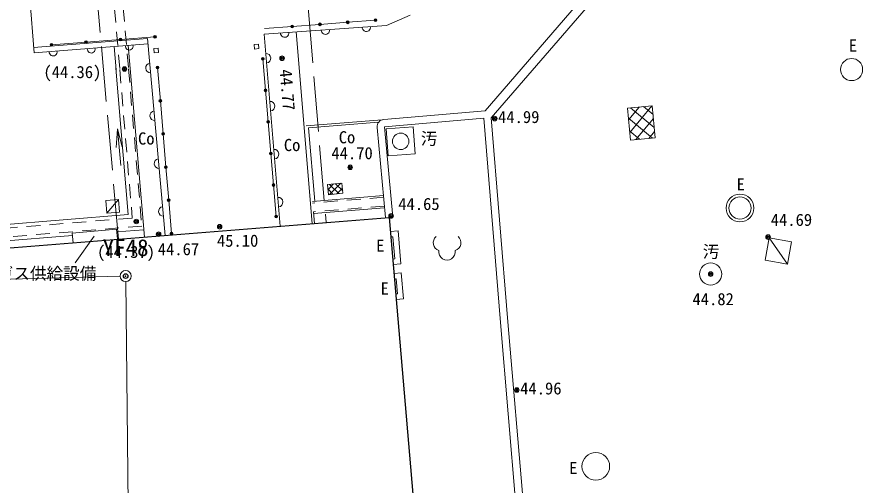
# Model space of a CAD drawing. Units: millimetres, scale not verified. Extents: x -29071210 to -28860960, y -117775216 to -117329466.
# Drawn here: x -28926377 to -28903195, y -117552768 to -117540052 of the extents above; entities that cross this region are included whole.
import ezdxf
from ezdxf.enums import TextEntityAlignment as Align

# ---------------------------------------------------------------- set-up
doc = ezdxf.new("R2010")
doc.units = ezdxf.units.MM
doc.header["$LTSCALE"] = 250
doc.header["$PDMODE"] = 32
doc.header["$PDSIZE"] = 125
doc.linetypes.add('DASHED', pattern=[7.5, 6, -1.5])
doc.linetypes.add('USER4', pattern=[2.5, 1.5, -1])
for name, color, linetype, lineweight in [('S-SUV', 7, 'Continuous', 13), ('S-SUV-HTXT', 7, 'Continuous', 13), ('S-SUV-ROW', 7, 'Continuous', 15), ('S-SUV-SRVR', 3, 'Continuous', 13), ('S-SUV-STR', 1, 'Continuous', 25)]:
    doc.layers.add(name, color=color, linetype=linetype, lineweight=lineweight)
doc.layers.add('S-SUV-BMK', color=7, linetype='Continuous')
doc.styles.add('ＭＳ ゴシック', font='')
doc.styles.get('ＭＳ ゴシック').set_extended_font_data('MS Gothic')

# ---------------------------------------------------------------- blocks, each defined once
blk = doc.blocks.new('ﾌﾟﾛｯﾄﾏｰｸ-03_1')
at = {"color": 3, "linetype": 'Continuous', "lineweight": 25}
blk.add_circle((0, 0), 0.5, dxfattribs=at)
at = {"color": 3}
blk.add_point((0, 0), dxfattribs=at)
blk = doc.blocks.new('open_arrow')
at = {"color": 0, "linetype": 'Continuous', "lineweight": -2}
blk.add_lwpolyline([(7.5, 1.25), (0, 0), (7.5, -1.25)], dxfattribs=at)
blk = doc.blocks.new('園庭')
at = {"color": 7, "linetype": 'Continuous', "lineweight": 13}
for centre, start, end in [((-0.4, 0.4), 131.41945, 251.14243), ((0.4, 0.4), 288.85757, 48.58055), ((0, -0.25), 172.14016, 7.85984)]:
    blk.add_arc(centre, 0.6, start, end, dxfattribs=at)
blk = doc.blocks.new('ﾌﾟﾛｯﾄﾏｰｸ-03')
at = {"color": 7, "linetype": 'Continuous', "lineweight": 15}
blk.add_circle((0, 0), 0.5, dxfattribs=at)
at = {"color": 7}
blk.add_point((0, 0), dxfattribs=at)

msp = doc.modelspace()

# ---------------------------------------------------------------- hatches: boundary and pattern name
at = {"layer": 'S-SUV'}
h = msp.add_hatch(dxfattribs=at)
h.set_pattern_fill('USER', color=256, style=0, pattern_type=2)
h.set_pattern_definition([(140.233, (-28909583.8, -117542970.2), (-159.92, -192.16), []), (50.233, (-28909583.8, -117542970.2), (-192.16, 159.92), [])])
h.paths.add_polyline_path([(-28909818.4, -117542519.8), (-28909151.2, -117542458.7), (-28909071.9, -117543325.1), (-28909739.1, -117543386.2)])
h = msp.add_hatch(dxfattribs=at)
h.set_pattern_fill('USER', color=256, style=0, pattern_type=2)
h.set_pattern_definition([(45.006, (-28917765.7, -117544725.9), (-88.4, 88.383), []), (315.006, (-28917765.7, -117544725.9), (88.383, 88.4), [])])
h.paths.add_polyline_path([(-28917929.7, -117544868.8), (-28917957.8, -117544594), (-28917568.9, -117544554.2), (-28917540.8, -117544829)])

# ---------------------------------------------------------------- linework, layer by layer
at = {"layer": 'S-SUV', "linetype": 'DASHED'}
for p, q in [((-28919267.8, -117530452.8), (-28917997.1, -117545621.7)), ((-28923626.1, -117546074.6), (-28924977.2, -117530919.7))]:
    msp.add_line(p, q, dxfattribs=at)
at = {"layer": 'S-SUV'}
for p, q in [((-28925916.9, -117541022.9), (-28926134, -117538242.2)), ((-28910845, -117539309), (-28913685.8, -117542591.5)), ((-28910656, -117539472.6), (-28913520.2, -117542782.2)), ((-28915718, -117540004), (-28916355, -117540278)), ((-28918163.5, -117540249), (-28918915.8, -117540304.5)), ((-28917411.2, -117540193.5), (-28918163.5, -117540249)), ((-28916659, -117540138), (-28917411.2, -117540193.5)), ((-28919676.2, -117540515.9), (-28916355, -117540278)), ((-28918915.8, -117540304.5), (-28919668, -117540360)), ((-28918377.5, -117545652.3), (-28918806.1, -117540453.5)), ((-28922836.3, -117540632), (-28925928.6, -117540873.4)), ((-28924507.9, -117540732.4), (-28923572.6, -117540659.3)), ((-28923572.6, -117540659.3), (-28922637.3, -117540586.3)), ((-28922360.1, -117545972.7), (-28922836.3, -117540632)), ((-28919676.2, -117540515.9), (-28919240.1, -117545721.7)), ((-28922823, -117540781.4), (-28925916.9, -117541022.9)), ((-28925443.2, -117540805.4), (-28924507.9, -117540732.4)), ((-28923746.8, -117540853.5), (-28923692.6, -117541482.6)), ((-28923362.9, -117540823.5), (-28923309, -117541449.8)), ((-28922549.1, -117540896.1), (-28922668.7, -117540906.1)), ((-28922668.7, -117540906.1), (-28922658.7, -117541025.7)), ((-28922539.1, -117541015.7), (-28922549.1, -117540896.1)), ((-28919830.9, -117540788.5), (-28919950.5, -117540798.6)), ((-28919950.5, -117540798.6), (-28919940.4, -117540918.1)), ((-28919940.4, -117540918.1), (-28919820.9, -117540908.1)), ((-28919820.9, -117540908.1), (-28919830.9, -117540788.5)), ((-28922658.7, -117541025.7), (-28922539.1, -117541015.7)), ((-28919638.6, -117542038.2), (-28919710.2, -117541182.3)), ((-28923696.8, -117541433), (-28923362.6, -117545410.6)), ((-28923309, -117541449.8), (-28922925.2, -117546018.2)), ((-28922492, -117542321), (-28922567.3, -117541421.4)), ((-28919566.9, -117542894.2), (-28919638.6, -117542038.2)), ((-28922416.7, -117543220.5), (-28922492, -117542321)), ((-28909151.2, -117542458.7), (-28909818.4, -117542519.8)), ((-28909818.4, -117542519.8), (-28909739.1, -117543386.2)), ((-28909071.9, -117543325.1), (-28909151.2, -117542458.7)), ((-28916431.7, -117542827), (-28913685.8, -117542591.5)), ((-28916414.6, -117543026.3), (-28913719.8, -117542795.1)), ((-28913268.1, -117548331.3), (-28913719.8, -117542795.1)), ((-28913068.8, -117548314.7), (-28913520.2, -117542782.2)), ((-28919495.3, -117543750.1), (-28919566.9, -117542894.2)), ((-28916471.9, -117542834.7), (-28918538, -117542999)), ((-28916572, -117542902.8), (-28918473.2, -117543054)), ((-28916414.6, -117543026.3), (-28916184, -117545476.6)), ((-28915637.9, -117543026.7), (-28916369.9, -117543085.8)), ((-28915578.8, -117543758.7), (-28915637.9, -117543026.7)), ((-28923568.1, -117544080.3), (-28923651.9, -117543083.8)), ((-28922341.4, -117544120.1), (-28922416.7, -117543220.5)), ((-28918473.2, -117543054), (-28918306, -117545045.3)), ((-28916383.5, -117545491.8), (-28916613.8, -117543045.1)), ((-28916369.9, -117543085.8), (-28916310.8, -117543817.8)), ((-28909739.1, -117543386.2), (-28909071.9, -117543325.1)), ((-28919423.6, -117544606.1), (-28919495.3, -117543750.1)), ((-28916310.8, -117543817.8), (-28915578.8, -117543758.7)), ((-28922266.1, -117545019.6), (-28922341.4, -117544120.1)), ((-28919352, -117545462), (-28919423.6, -117544606.1)), ((-28923628, -117544999.2), (-28923970.9, -117545027.1)), ((-28923970.9, -117545027.1), (-28923943, -117545370)), ((-28923943, -117545370), (-28923628, -117544999.2)), ((-28923600.1, -117545342.1), (-28923628, -117544999.2)), ((-28922190.8, -117545919.1), (-28922266.1, -117545019.6)), ((-28918365.8, -117545050.1), (-28916439.6, -117544895)), ((-28923943, -117545370), (-28923600.1, -117545342.1)), ((-28918341.9, -117545334.1), (-28918315.6, -117545647.3)), ((-28916408.7, -117545223.6), (-28918338.2, -117545378.9)), ((-28923362.6, -117545410.6), (-28957180.7, -117548139.3)), ((-28916184, -117545476.6), (-28916283.4, -117545484.6)), ((-28924882, -117545912), (-28923681, -117545808)), ((-28923657.7, -117546077.1), (-28923681, -117545808)), ((-28957529.9, -117548608.9), (-28924876.6, -117545974.2)), ((-28924882, -117545912), (-28924859.3, -117546173.8)), ((-28923675, -117545877.2), (-28922942, -117545818.1)), ((-28916046, -117545846), (-28916251.1, -117545863.5)), ((-28916182.7, -117546008.2), (-28916238.4, -117546013)), ((-28916182.7, -117546008.2), (-28916131.4, -117546610.4)), ((-28916046, -117545846), (-28915969.1, -117546747.1)), ((-28905982.6, -117546043.6), (-28906085.3, -117546648.7)), ((-28905377.6, -117546146.3), (-28905982.6, -117546043.6)), ((-28905480.3, -117546751.4), (-28905982.6, -117546043.6)), ((-28905480.3, -117546751.4), (-28905377.6, -117546146.3)), ((-28916187.1, -117546615.1), (-28916131.4, -117546610.4)), ((-28906085.3, -117546648.7), (-28905480.3, -117546751.4)), ((-28916174.4, -117546764.6), (-28915969.1, -117546747.1)), ((-28915962, -117546992), (-28916153.7, -117547008.3)), ((-28916098.7, -117547154.2), (-28916140.9, -117547157.8)), ((-28916098.7, -117547154.2), (-28916064.5, -117547555.4)), ((-28915962, -117546992), (-28915902.3, -117547692.1)), ((-28916106.8, -117547559), (-28916064.5, -117547555.4)), ((-28916094.1, -117547708.4), (-28915902.3, -117547692.1)), ((-28913268.1, -117548331.3), (-28912803, -117553824)), ((-28913068.8, -117548314.7), (-28912603.8, -117553806.5))]:
    msp.add_line(p, q, dxfattribs=at)
at = {"layer": 'S-SUV', "linetype": 'USER4'}
for p, q in [((-28916435.4, -117544939.8), (-28918362, -117545094.9)), ((-28916412.9, -117545178.8), (-28918341.9, -117545334.1)), ((-28923254.5, -117545502.2), (-28957272.5, -117548247)), ((-28922995.2, -117545722.1), (-28957492.9, -117548505.6))]:
    msp.add_line(p, q, dxfattribs=at)
for points in [[(-28923656.9, -117537933.8), (-28923353.9, -117541453.7), (-28922995.2, -117545722.1)], [(-28923895.6, -117537958.6), (-28923593, -117541474), (-28923254.5, -117545502.2)]]:
    msp.add_lwpolyline(points, dxfattribs=at)
at = {"layer": 'S-SUV'}
msp.add_lwpolyline([(-28917957.8, -117544594), (-28917568.9, -117544554.2), (-28917540.8, -117544829), (-28917929.7, -117544868.8)], close=True, dxfattribs=at)
for centre, radius in [((-28922637.3, -117540586.3), 37.5), ((-28922637.3, -117540586.3), 25), ((-28922637.3, -117540586.3), 12.5), ((-28919710.2, -117541182.3), 37.5), ((-28919710.2, -117541182.3), 25), ((-28919710.2, -117541182.3), 12.5), ((-28903746, -117541474), 300), ((-28922567.3, -117541421.4), 37.5), ((-28922567.3, -117541421.4), 25), ((-28922567.3, -117541421.4), 12.5), ((-28915974.3, -117543422.3), 225), ((-28906773, -117545231), 375), ((-28906773, -117545231), 300), ((-28907567.2, -117547021.4), 300), ((-28910682, -117552238), 375)]:
    msp.add_circle(centre, radius, dxfattribs=at)
for centre, radius, start, end in [((-28918163.5, -117540249), 37.5, 0, 180), ((-28918163.5, -117540249), 37.5, 180, 0), ((-28918163.5, -117540249), 25, 0, 180), ((-28918163.5, -117540249), 25, 180, 0), ((-28918163.5, -117540249), 12.5, 0, 180), ((-28918163.5, -117540249), 12.5, 180, 0), ((-28917411.2, -117540193.5), 37.5, 0, 180), ((-28917411.2, -117540193.5), 37.5, 180, 0), ((-28917411.2, -117540193.5), 25, 0, 180), ((-28917411.2, -117540193.5), 25, 180, 0), ((-28917411.2, -117540193.5), 12.5, 0, 180), ((-28917411.2, -117540193.5), 12.5, 180, 0), ((-28916659, -117540138), 37.5, 0, 180), ((-28916659, -117540138), 37.5, 180, 0), ((-28916659, -117540138), 25, 0, 180), ((-28916659, -117540138), 25, 180, 0), ((-28916659, -117540138), 12.5, 0, 180), ((-28916659, -117540138), 12.5, 180, 0), ((-28919121.7, -117540489.5), 111.8, 177.30261, 10.89324), ((-28918915.8, -117540304.5), 37.5, 0, 180), ((-28918915.8, -117540304.5), 37.5, 180, 0), ((-28918915.8, -117540304.5), 25, 0, 180), ((-28918915.8, -117540304.5), 25, 180, 0), ((-28918915.8, -117540304.5), 12.5, 0, 180), ((-28918915.8, -117540304.5), 12.5, 180, 0), ((-28918014.6, -117540410.2), 111.8, 177.30261, 10.89324), ((-28916907.6, -117540330.8), 111.8, 177.30261, 10.89324), ((-28924507.9, -117540732.4), 37.5, 0, 180), ((-28924507.9, -117540732.4), 25, 0, 180), ((-28923572.6, -117540659.3), 37.5, 0, 180), ((-28923572.6, -117540659.3), 37.5, 180, 0), ((-28923572.6, -117540659.3), 25, 0, 180), ((-28923572.6, -117540659.3), 25, 180, 0), ((-28923572.6, -117540659.3), 12.5, 0, 180), ((-28923572.6, -117540659.3), 12.5, 180, 0), ((-28925443.2, -117540805.4), 37.5, 0, 180), ((-28925443.2, -117540805.4), 37.5, 180, 0), ((-28925443.2, -117540805.4), 25, 0, 180), ((-28925443.2, -117540805.4), 25, 180, 0), ((-28925443.2, -117540805.4), 12.5, 0, 180), ((-28925443.2, -117540805.4), 12.5, 180, 0), ((-28924507.9, -117540732.4), 37.5, 180, 0), ((-28924507.9, -117540732.4), 25, 180, 0), ((-28924507.9, -117540732.4), 12.5, 0, 180), ((-28924507.9, -117540732.4), 12.5, 180, 0), ((-28924368.4, -117540921.8), 105.3, 173.68298, 15.24516), ((-28923337.1, -117540841.3), 105.3, 173.68298, 15.24516), ((-28925399.7, -117541002.3), 105.3, 173.68298, 15.24516), ((-28919627.4, -117541167.1), 130.7, 277.29837, 92.27857), ((-28922759.7, -117541429.8), 130.4, 97.47262, 272.71692), ((-28919638.6, -117542038.2), 37.5, 0, 180), ((-28919638.6, -117542038.2), 37.5, 180, 0), ((-28919638.6, -117542038.2), 25, 0, 180), ((-28919638.6, -117542038.2), 25, 180, 0), ((-28919638.6, -117542038.2), 12.5, 0, 180), ((-28919638.6, -117542038.2), 12.5, 180, 0), ((-28922492, -117542321), 37.5, 0, 180), ((-28922492, -117542321), 37.5, 180, 0), ((-28922492, -117542321), 25, 0, 180), ((-28922492, -117542321), 25, 180, 0), ((-28922492, -117542321), 12.5, 0, 180), ((-28922492, -117542321), 12.5, 180, 0), ((-28919518.3, -117542468.6), 130.7, 277.29837, 92.27857), ((-28922644, -117542727.6), 130.4, 97.47262, 272.71692), ((-28919566.9, -117542894.2), 37.5, 0, 180), ((-28919566.9, -117542894.2), 37.5, 180, 0), ((-28919566.9, -117542894.2), 25, 0, 180), ((-28919566.9, -117542894.2), 25, 180, 0), ((-28919566.9, -117542894.2), 12.5, 0, 180), ((-28919566.9, -117542894.2), 12.5, 180, 0), ((-28916414.6, -117543026.3), 200, 94.90336, 185.37767), ((-28922416.7, -117543220.5), 37.5, 0, 180), ((-28922416.7, -117543220.5), 37.5, 180, 0), ((-28922416.7, -117543220.5), 25, 0, 180), ((-28922416.7, -117543220.5), 25, 180, 0), ((-28922416.7, -117543220.5), 12.5, 0, 180), ((-28922416.7, -117543220.5), 12.5, 180, 0), ((-28919495.3, -117543750.1), 37.5, 0, 180), ((-28919495.3, -117543750.1), 25, 0, 180), ((-28919409.3, -117543770), 130.7, 277.29837, 92.27857), ((-28922528.3, -117544025.5), 130.4, 97.47262, 272.71692), ((-28919495.3, -117543750.1), 37.5, 180, 0), ((-28919495.3, -117543750.1), 25, 180, 0), ((-28919495.3, -117543750.1), 12.5, 0, 180), ((-28919495.3, -117543750.1), 12.5, 180, 0), ((-28922341.4, -117544120.1), 37.5, 0, 180), ((-28922341.4, -117544120.1), 37.5, 180, 0), ((-28922341.4, -117544120.1), 25, 0, 180), ((-28922341.4, -117544120.1), 25, 180, 0), ((-28922341.4, -117544120.1), 12.5, 0, 180), ((-28922341.4, -117544120.1), 12.5, 180, 0), ((-28919423.6, -117544606.1), 37.5, 0, 180), ((-28919423.6, -117544606.1), 37.5, 180, 0), ((-28919423.6, -117544606.1), 25, 0, 180), ((-28919423.6, -117544606.1), 25, 180, 0), ((-28919423.6, -117544606.1), 12.5, 0, 180), ((-28919423.6, -117544606.1), 12.5, 180, 0), ((-28922266.1, -117545019.6), 37.5, 0, 180), ((-28922266.1, -117545019.6), 37.5, 180, 0), ((-28922266.1, -117545019.6), 25, 0, 180), ((-28922266.1, -117545019.6), 25, 180, 0), ((-28922266.1, -117545019.6), 12.5, 0, 180), ((-28922266.1, -117545019.6), 12.5, 180, 0), ((-28919300.3, -117545071.4), 130.7, 277.29837, 92.27857), ((-28922412.6, -117545323.3), 130.4, 97.47262, 272.71692), ((-28919352, -117545462), 37.5, 0, 180), ((-28919352, -117545462), 37.5, 180, 0), ((-28919352, -117545462), 25, 0, 180), ((-28919352, -117545462), 25, 180, 0), ((-28919352, -117545462), 12.5, 0, 180), ((-28919352, -117545462), 12.5, 180, 0), ((-28922190.8, -117545919.1), 37.5, 0, 180), ((-28922190.8, -117545919.1), 37.5, 180, 0), ((-28922190.8, -117545919.1), 25, 0, 180), ((-28922190.8, -117545919.1), 25, 180, 0), ((-28922190.8, -117545919.1), 12.5, 0, 180), ((-28922190.8, -117545919.1), 12.5, 180, 0)]:
    msp.add_arc(centre, radius, start, end, dxfattribs=at)
at = {"layer": 'S-SUV-HTXT'}
msp.add_line((-28924288.8, -117545994.5), (-28924803.6, -117546713.4), dxfattribs=at)
at = {"layer": 'S-SUV-ROW'}
for p, q in [((-28923582.7, -117547081.1), (-28936342.5, -117547435.5)), ((-28923058.7, -117581754.7), (-28923431.1, -117547226.9))]:
    msp.add_line(p, q, dxfattribs=at)
at = {"layer": 'S-SUV-STR'}
for p, q in [((-28957711, -117548817), (-28916283.4, -117545483.8)), ((-28916283.4, -117545483.8), (-28915396, -117555908))]:
    msp.add_line(p, q, dxfattribs=at)

# ---------------------------------------------------------------- block references
at = {"layer": 'S-SUV', "xscale": 66.7, "yscale": 66.7, "rotation": 274.8}
msp.add_blockref('open_arrow', (-28923651.9, -117543083.8), dxfattribs=at)
at = {"layer": 'S-SUV', "xscale": 375, "yscale": 375}
msp.add_blockref('園庭', (-28914716.5, -117546322), dxfattribs=at)
at = {"layer": 'S-SUV-BMK', "xscale": 300, "yscale": 300}
msp.add_blockref('ﾌﾟﾛｯﾄﾏｰｸ-03', (-28923432.8, -117547076.9), dxfattribs=at)
at = {"layer": 'S-SUV-SRVR', "xscale": 75, "yscale": 75}
for p in [(-28919190.4, -117541167.6), (-28923464.7, -117541459.9), (-28913423.7, -117542804.1), (-28917344.8, -117544126.3), (-28923144.4, -117545597), (-28916235.8, -117545444.8), (-28920883, -117545738.4), (-28922540, -117545939.9), (-28906009.6, -117546018.5), (-28907567.5, -117547022.4), (-28912824.5, -117550166.3)]:
    msp.add_blockref('ﾌﾟﾛｯﾄﾏｰｸ-03_1', p, dxfattribs=at)

# ---------------------------------------------------------------- texts
at = {"layer": 'S-SUV-BMK', "style": 'ＭＳ ゴシック'}
msp.add_text('YF48', height=458.2, dxfattribs=at).set_placement((-28924057.8, -117546076.9), align=Align.TOP_LEFT)
at = {"layer": 'S-SUV-HTXT', "style": 'ＭＳ ゴシック'}
for s, height, rotation, p in [('古紙・ダンボール回収倉庫', 458.2, 324.618, (-28902208.1, -117538373.4)), ('E', 329.9, 0.005, (-28903707.5, -117540824.2)), ('汚', 329.9, 0.006, (-28915203.5, -117543347.6))]:
    msp.add_text(s, height=height, rotation=rotation, dxfattribs=at).set_placement(p, align=Align.MIDDLE_CENTER)
for s, p in [('Co', (-28922873.8, -117543344.6)), ('Co', (-28917430, -117543311.4)), ('Co', (-28918918.7, -117543521.8)), ('E', (-28906752.3, -117544587.4)), ('E', (-28916526.5, -117546251.4)), ('汚', (-28907556.5, -117546413.7)), ('E', (-28916408, -117547412.7)), ('E', (-28911292.2, -117552281.2))]:
    msp.add_text(s, height=329.9, dxfattribs=at).set_placement(p, align=Align.MIDDLE_CENTER)
msp.add_text('LPガス供給設備', height=329.9, dxfattribs=at).set_placement((-28927378.3, -117547269.5), align=Align.BOTTOM_LEFT)
at = {"layer": 'S-SUV-SRVR', "style": 'ＭＳ ゴシック'}
for s, p in [('(44.36)', (-28924878, -117541806)), ('(44.37)', (-28923423.3, -117546683.6))]:
    msp.add_text(s, height=329.9, dxfattribs=at).set_placement(p, align=Align.BOTTOM_CENTER)
msp.add_text('44.77', height=329.9, rotation=274.714, dxfattribs=at).set_placement((-28919355.5, -117541487.2), align=Align.BOTTOM_LEFT)
for s, p in [('44.99', (-28913332.9, -117543024.2)), ('44.70', (-28917853.5, -117544006.5)), ('44.65', (-28916039.9, -117545383.3)), ('44.69', (-28905937.7, -117545814.7)), ('45.10', (-28920957.6, -117546379.7)), ('44.67', (-28922561.2, -117546609)), ('44.82', (-28908060.2, -117547963.9)), ('44.96', (-28912733.7, -117550386.4))]:
    msp.add_text(s, height=329.9, dxfattribs=at).set_placement(p, align=Align.BOTTOM_LEFT)

doc.saveas('drawing.dxf')
